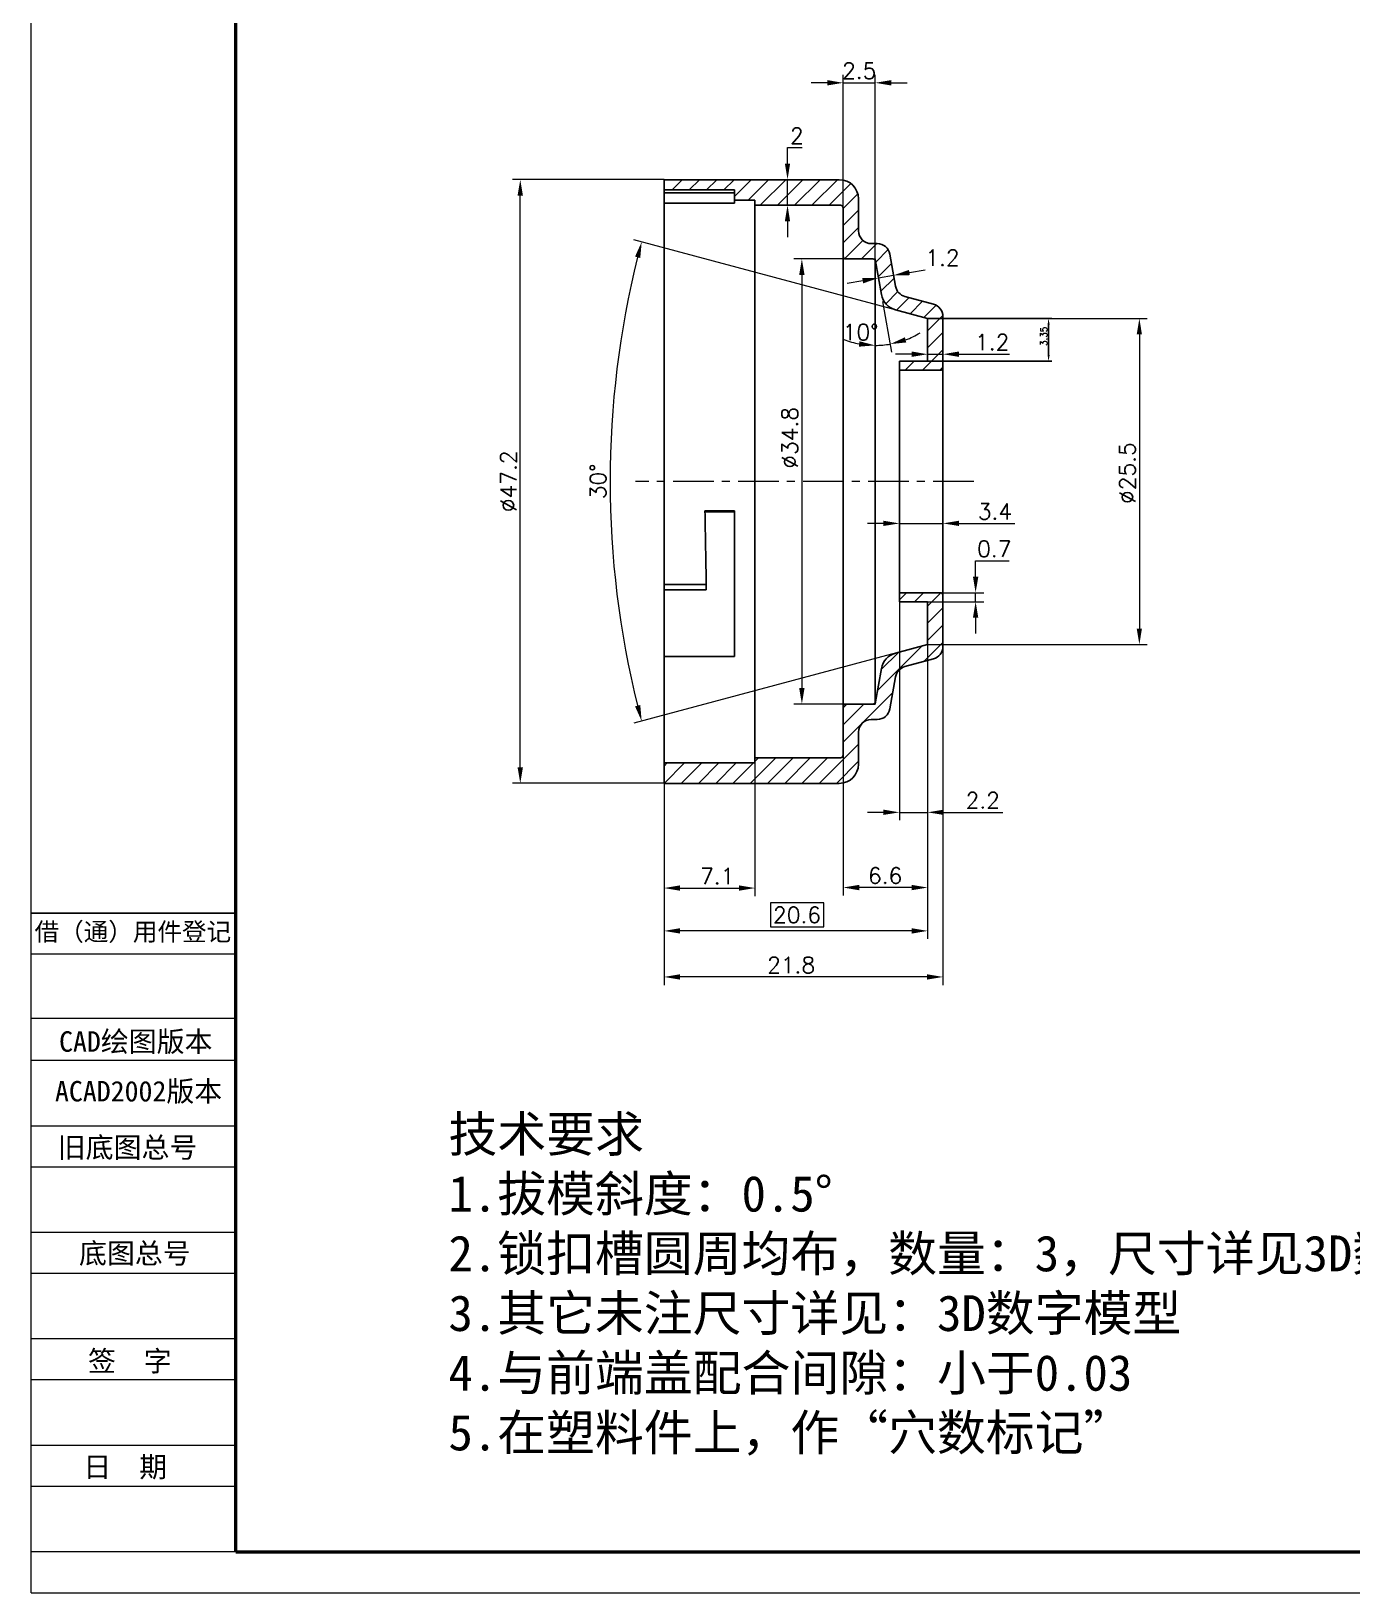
# Model space of a CAD drawing. Header units: millimetres. Extents: x 2517 to 77584, y 486 to 45347.
# Drawn here: x 3746.7 to 3849.9, y 569.7 to 691.8 of the extents above; entities that cross this region are included whole.
import ezdxf

# ---------------------------------------------------------------- set-up
doc = ezdxf.new("R2010")
doc.units = ezdxf.units.MM
doc.linetypes.add('CENTER', pattern=[50.8, 31.75, -6.35, 6.35, -6.35])
doc.linetypes.add('DIVIDE', pattern=[31.75, 12.7, -6.35, 0, -6.35, 0, -6.35])
for name, color, linetype, lineweight in [('中心线', 1, 'CENTER', 9), ('双点划线', 5, 'DIVIDE', 9), ('填充', 3, 'Continuous', 9), ('实线', 7, 'Continuous', 25), ('尺寸标注', 2, 'Continuous', 9), ('引导线', 6, 'Continuous', 9), ('文本', 3, 'Continuous', 15), ('粗实线', 9, 'Continuous', 50)]:
    doc.layers.add(name, color=color, linetype=linetype, lineweight=lineweight)
doc.styles.add('st', font='txt.shx')
doc.styles.get("Standard").update_dxf_attribs({"font": 'simfang.ttf'})
doc.dimstyles.new('st', dxfattribs={"dimscale": 0.5, "dimtxt": 2.5, "dimasz": 2.5, "dimexe": 1.25, "dimexo": 0, "dimtad": 1, "dimtoh": 1, "dimdsep": 46, "dimtxsty": 'st', "dimcen": 0, "dimclrd": 256, "dimclre": 256, "dimclrt": 3, "dimadec": 3, "dimazin": 2, "dimtfac": 1, "dimtmove": 0, "dimatfit": 1, "dimfxl": 1, "dimlwd": -1, "dimlwe": -1, "dimarcsym": 0})
doc.dimstyles.new('st0.2', dxfattribs={"dimscale": 0.2, "dimtxt": 2.5, "dimasz": 2.5, "dimexe": 1.25, "dimexo": 0, "dimtad": 1, "dimtoh": 1, "dimdec": 3, "dimdsep": 46, "dimtxsty": 'st', "dimcen": 0, "dimclrd": 256, "dimclre": 256, "dimclrt": 256, "dimadec": 4, "dimazin": 2, "dimtfac": 1, "dimtdec": 3, "dimtmove": 0, "dimatfit": 1, "dimfxl": 1, "dimlwd": -1, "dimlwe": -1, "dimarcsym": 0})

# ---------------------------------------------------------------- blocks, each defined once
blk = doc.blocks.new('*D189')
at = {"layer": 'Defpoints', "color": 0, "ltscale": 0.1, "transparency": 16777216}
for p in [(3810.37, 674.03), (3806.94, 639.23), (3810.37, 639.23)]:
    blk.add_point(p, dxfattribs=at)
at = {"layer": '尺寸标注', "ltscale": 0.1, "transparency": 16777216}
for p, q in [((3810.37, 674.03), (3806.31, 674.03)), ((3806.94, 672.78), (3806.94, 640.48)), ((3810.37, 639.23), (3806.31, 639.23))]:
    blk.add_line(p, q, dxfattribs=at)
for points in [[(3806.73, 672.78), (3807.15, 672.78), (3806.94, 674.03)], [(3806.73, 640.48), (3807.15, 640.48), (3806.94, 639.23)]]:
    blk.add_solid(points, dxfattribs=at)
at = {"layer": '尺寸标注', "color": 3, "ltscale": 0.1, "transparency": 16777216, "insert": (3806, 660.04), "char_height": 1.25, "attachment_point": 5, "rotation": 90, "style": 'st'}
blk.add_mtext('%%c34.8', dxfattribs=at)
blk = doc.blocks.new('*D190')
at = {"layer": 'Defpoints', "color": 0, "ltscale": 0.1, "transparency": 16777216}
for p in [(3816.77, 669.38), (3816.77, 643.88), (3833.32, 643.88)]:
    blk.add_point(p, dxfattribs=at)
at = {"layer": '尺寸标注', "ltscale": 0.1, "transparency": 16777216}
for p, q in [((3816.77, 669.38), (3833.94, 669.38)), ((3833.32, 668.13), (3833.32, 645.13)), ((3816.77, 643.88), (3833.94, 643.88))]:
    blk.add_line(p, q, dxfattribs=at)
for points in [[(3833.11, 668.13), (3833.52, 668.13), (3833.32, 669.38)], [(3833.11, 645.13), (3833.52, 645.13), (3833.32, 643.88)]]:
    blk.add_solid(points, dxfattribs=at)
at = {"layer": '尺寸标注', "color": 3, "ltscale": 0.1, "transparency": 16777216, "insert": (3832.38, 657.28), "char_height": 1.25, "attachment_point": 5, "rotation": 90, "style": 'st'}
blk.add_mtext('%%c25.5', dxfattribs=at)
blk = doc.blocks.new('*D191')
at = {"layer": 'Defpoints', "color": 0, "ltscale": 0.1, "transparency": 16777216}
for p in [(3803.27, 634.63), (3796.17, 633.03), (3803.27, 624.84)]:
    blk.add_point(p, dxfattribs=at)
at = {"layer": '尺寸标注', "ltscale": 0.1, "transparency": 16777216}
for p, q in [((3803.27, 634.63), (3803.27, 624.21)), ((3796.17, 633.03), (3796.17, 624.21)), ((3797.42, 624.84), (3802.02, 624.84))]:
    blk.add_line(p, q, dxfattribs=at)
for points in [[(3797.42, 625.05), (3797.42, 624.63), (3796.17, 624.84)], [(3802.02, 625.05), (3802.02, 624.63), (3803.27, 624.84)]]:
    blk.add_solid(points, dxfattribs=at)
at = {"layer": '尺寸标注', "color": 3, "ltscale": 0.1, "transparency": 16777216, "insert": (3800.32, 625.78), "char_height": 1.25, "attachment_point": 5, "style": 'st'}
blk.add_mtext('7.1', dxfattribs=at)
blk = doc.blocks.new('*D192')
at = {"layer": 'Defpoints', "color": 0, "ltscale": 0.1, "transparency": 16777216}
for p in [(3812.67, 687.8), (3810.17, 674.23), (3812.67, 673.89)]:
    blk.add_point(p, dxfattribs=at)
at = {"layer": '尺寸标注', "ltscale": 0.1, "transparency": 16777216}
for p, q in [((3808.92, 687.8), (3807.67, 687.8)), ((3810.17, 674.23), (3810.17, 688.43)), ((3810.17, 687.8), (3812.67, 687.8)), ((3812.67, 673.89), (3812.67, 688.43)), ((3813.92, 687.8), (3815.17, 687.8))]:
    blk.add_line(p, q, dxfattribs=at)
for points in [[(3808.92, 688.01), (3808.92, 687.59), (3810.17, 687.8)], [(3813.92, 688.01), (3813.92, 687.59), (3812.67, 687.8)]]:
    blk.add_solid(points, dxfattribs=at)
at = {"layer": '尺寸标注', "color": 3, "ltscale": 0.1, "transparency": 16777216, "insert": (3811.42, 688.74), "char_height": 1.25, "attachment_point": 5, "style": 'st'}
blk.add_mtext('2.5', dxfattribs=at)
blk = doc.blocks.new('*D193')
at = {"layer": 'Defpoints', "color": 0, "ltscale": 0.1, "transparency": 16777216}
for p in [(3784.93, 680.23), (3796.17, 680.23), (3796.17, 633.03)]:
    blk.add_point(p, dxfattribs=at)
at = {"layer": '尺寸标注', "ltscale": 0.1, "transparency": 16777216}
for p, q in [((3796.17, 680.23), (3784.31, 680.23)), ((3784.93, 634.28), (3784.93, 678.98)), ((3796.17, 633.03), (3784.31, 633.03))]:
    blk.add_line(p, q, dxfattribs=at)
for points in [[(3784.72, 678.98), (3785.14, 678.98), (3784.93, 680.23)], [(3784.72, 634.28), (3785.14, 634.28), (3784.93, 633.03)]]:
    blk.add_solid(points, dxfattribs=at)
at = {"layer": '尺寸标注', "color": 3, "ltscale": 0.1, "transparency": 16777216, "insert": (3784, 656.64), "char_height": 1.25, "attachment_point": 5, "rotation": 90, "style": 'st'}
blk.add_mtext('%%c47.2', dxfattribs=at)
blk = doc.blocks.new('*D194')
at = {"layer": 'Defpoints', "color": 0, "ltscale": 0.1, "transparency": 16777216}
for p in [(3812.67, 674.03), (3812.7, 673.86), (3813.25, 670.71), (3813.45, 667.31), (3812.67, 639.32)]:
    blk.add_point(p, dxfattribs=at)
at = {"layer": '尺寸标注', "ltscale": 0.1, "transparency": 16777216}
blk.add_line((3813.25, 670.71), (3813.95, 666.75), dxfattribs=at)
for start, end in [(290.6097, 301.2194), (248.7806, 259.3903), (270, 280)]:
    blk.add_arc((3812.67, 674.03), 6.76, start, end, dxfattribs=at)
for points in [[(3815.1, 667.5), (3814.99, 667.9), (3813.84, 667.37)], [(3811.44, 667.59), (3811.4, 667.17), (3812.67, 667.27)]]:
    blk.add_solid(points, dxfattribs=at)
at = {"layer": '尺寸标注', "color": 3, "ltscale": 0.1, "transparency": 16777216, "insert": (3811.53, 668.3), "char_height": 1.25, "attachment_point": 5, "style": 'st'}
blk.add_mtext('10°', dxfattribs=at)
blk = doc.blocks.new('*D195')
at = {"layer": 'Defpoints', "color": 0, "ltscale": 0.1, "transparency": 16777216}
for p in [(3816.77, 643.88), (3796.17, 633.03), (3796.17, 621.49)]:
    blk.add_point(p, dxfattribs=at)
at = {"layer": '尺寸标注', "ltscale": 0.1, "transparency": 16777216}
for p, q in [((3816.77, 643.88), (3816.77, 620.86)), ((3796.17, 633.03), (3796.17, 620.86)), ((3808.65, 623.68), (3804.48, 623.68)), ((3804.48, 623.68), (3804.48, 621.8)), ((3808.65, 621.8), (3808.65, 623.68)), ((3815.52, 621.49), (3797.42, 621.49)), ((3804.48, 621.8), (3808.65, 621.8))]:
    blk.add_line(p, q, dxfattribs=at)
for points in [[(3797.42, 621.7), (3797.42, 621.28), (3796.17, 621.49)], [(3815.52, 621.7), (3815.52, 621.28), (3816.77, 621.49)]]:
    blk.add_solid(points, dxfattribs=at)
at = {"layer": '尺寸标注', "color": 3, "ltscale": 0.1, "transparency": 16777216, "insert": (3806.56, 622.74), "char_height": 1.25, "attachment_point": 5, "style": 'st'}
blk.add_mtext('20.6', dxfattribs=at)
blk = doc.blocks.new('*D196')
at = {"layer": 'Defpoints', "color": 0, "ltscale": 0.1, "transparency": 16777216}
for p in [(3810.17, 647.23), (3816.77, 643.88), (3810.17, 624.88)]:
    blk.add_point(p, dxfattribs=at)
at = {"layer": '尺寸标注', "ltscale": 0.1, "transparency": 16777216}
for p, q in [((3810.17, 647.23), (3810.17, 624.25)), ((3816.77, 643.88), (3816.77, 624.25)), ((3815.52, 624.88), (3811.42, 624.88))]:
    blk.add_line(p, q, dxfattribs=at)
for points in [[(3811.42, 625.09), (3811.42, 624.67), (3810.17, 624.88)], [(3815.52, 625.09), (3815.52, 624.67), (3816.77, 624.88)]]:
    blk.add_solid(points, dxfattribs=at)
at = {"layer": '尺寸标注', "color": 3, "ltscale": 0.1, "transparency": 16777216, "insert": (3813.45, 625.81), "char_height": 1.25, "attachment_point": 5, "style": 'st'}
blk.add_mtext('6.6', dxfattribs=at)
blk = doc.blocks.new('*D197')
at = {"layer": 'Defpoints', "color": 0, "ltscale": 0.1, "transparency": 16777216}
for p in [(3816.77, 647.23), (3817.77, 647.93), (3820.52, 647.23)]:
    blk.add_point(p, dxfattribs=at)
at = {"layer": '尺寸标注', "ltscale": 0.1, "transparency": 16777216}
for p, q in [((3820.52, 649.18), (3820.52, 650.43)), ((3820.52, 650.43), (3823.13, 650.43)), ((3816.77, 647.23), (3821.15, 647.23)), ((3817.77, 647.93), (3821.15, 647.93)), ((3820.52, 647.23), (3820.52, 647.93)), ((3820.52, 645.98), (3820.52, 644.73))]:
    blk.add_line(p, q, dxfattribs=at)
for points in [[(3820.31, 649.18), (3820.73, 649.18), (3820.52, 647.93)], [(3820.31, 645.98), (3820.73, 645.98), (3820.52, 647.23)]]:
    blk.add_solid(points, dxfattribs=at)
at = {"layer": '尺寸标注', "color": 3, "ltscale": 0.1, "transparency": 16777216, "insert": (3821.98, 651.36), "char_height": 1.25, "attachment_point": 5, "style": 'st'}
blk.add_mtext('0.7', dxfattribs=at)
blk = doc.blocks.new('*D198')
at = {"layer": 'Defpoints', "color": 0, "ltscale": 0.1, "transparency": 16777216}
for p in [(3814.57, 647.23), (3816.77, 643.88), (3816.77, 630.76)]:
    blk.add_point(p, dxfattribs=at)
at = {"layer": '尺寸标注', "ltscale": 0.1, "transparency": 16777216}
for p, q in [((3814.57, 647.23), (3814.57, 630.14)), ((3816.77, 643.88), (3816.77, 630.14)), ((3813.32, 630.76), (3812.07, 630.76)), ((3814.57, 630.76), (3816.77, 630.76)), ((3818.02, 630.76), (3822.64, 630.76))]:
    blk.add_line(p, q, dxfattribs=at)
for points in [[(3813.32, 630.97), (3813.32, 630.56), (3814.57, 630.76)], [(3818.02, 630.97), (3818.02, 630.56), (3816.77, 630.76)]]:
    blk.add_solid(points, dxfattribs=at)
at = {"layer": '尺寸标注', "color": 3, "ltscale": 0.1, "transparency": 16777216, "insert": (3821.08, 631.7), "char_height": 1.25, "attachment_point": 5, "style": 'st'}
blk.add_mtext('2.2', dxfattribs=at)
blk = doc.blocks.new('*D199')
at = {"layer": 'Defpoints', "color": 0, "ltscale": 0.1, "transparency": 16777216}
for p in [(3816.77, 666.03), (3817.97, 666.58), (3817.97, 666.03)]:
    blk.add_point(p, dxfattribs=at)
at = {"layer": '尺寸标注', "ltscale": 0.1, "transparency": 16777216}
for p, q in [((3816.77, 666.03), (3816.77, 667.21)), ((3817.97, 666.03), (3817.97, 667.21)), ((3815.52, 666.58), (3814.27, 666.58)), ((3816.77, 666.58), (3817.97, 666.58)), ((3819.22, 666.58), (3823.17, 666.58))]:
    blk.add_line(p, q, dxfattribs=at)
for points in [[(3815.52, 666.79), (3815.52, 666.37), (3816.77, 666.58)], [(3819.22, 666.79), (3819.22, 666.37), (3817.97, 666.58)]]:
    blk.add_solid(points, dxfattribs=at)
at = {"layer": '尺寸标注', "color": 3, "ltscale": 0.1, "transparency": 16777216, "insert": (3821.82, 667.52), "char_height": 1.25, "attachment_point": 5, "style": 'st'}
blk.add_mtext('1.2', dxfattribs=at)
blk = doc.blocks.new('*D200')
at = {"layer": 'Defpoints', "color": 0, "ltscale": 0.1, "transparency": 16777216}
for p in [(3803.27, 680.23), (3805.82, 680.23), (3803.27, 678.23)]:
    blk.add_point(p, dxfattribs=at)
at = {"layer": '尺寸标注', "ltscale": 0.1, "transparency": 16777216}
for p, q in [((3805.82, 681.48), (3805.82, 682.73)), ((3805.82, 682.73), (3806.96, 682.73)), ((3803.27, 680.23), (3806.44, 680.23)), ((3805.82, 678.23), (3805.82, 680.23)), ((3803.27, 678.23), (3806.44, 678.23)), ((3805.82, 676.98), (3805.82, 675.73))]:
    blk.add_line(p, q, dxfattribs=at)
for points in [[(3805.61, 681.48), (3806.02, 681.48), (3805.82, 680.23)], [(3805.61, 676.98), (3806.02, 676.98), (3805.82, 678.23)]]:
    blk.add_solid(points, dxfattribs=at)
at = {"layer": '尺寸标注', "color": 3, "ltscale": 0.1, "transparency": 16777216, "insert": (3806.55, 683.66), "char_height": 1.25, "attachment_point": 5, "style": 'st'}
blk.add_mtext('2', dxfattribs=at)
blk = doc.blocks.new('*D201')
at = {"layer": 'Defpoints', "color": 0, "ltscale": 0.1, "transparency": 16777216}
for p in [(3814.11, 672.75), (3813.03, 671.99), (3814.21, 672.2)]:
    blk.add_point(p, dxfattribs=at)
at = {"layer": '尺寸标注', "ltscale": 0.1, "transparency": 16777216}
for p, q in [((3813.03, 671.99), (3812.82, 673.15)), ((3812.93, 672.54), (3814.11, 672.75)), ((3814.21, 672.2), (3814, 673.36)), ((3815.34, 672.96), (3816.57, 673.18)), ((3811.7, 672.32), (3810.47, 672.11))]:
    blk.add_line(p, q, dxfattribs=at)
for points in [[(3815.31, 673.17), (3815.38, 672.76), (3814.11, 672.75)], [(3811.66, 672.53), (3811.73, 672.12), (3812.93, 672.54)]]:
    blk.add_solid(points, dxfattribs=at)
at = {"layer": '尺寸标注', "color": 3, "ltscale": 0.1, "transparency": 16777216, "insert": (3817.93, 674.12), "char_height": 1.25, "attachment_point": 5, "style": 'st'}
blk.add_mtext('1.2', dxfattribs=at)
blk = doc.blocks.new('*D211')
at = {"layer": 'Defpoints', "color": 0, "ltscale": 0.1, "transparency": 16777216}
for p in [(3817.97, 653.35), (3814.57, 647.93), (3817.97, 647.93)]:
    blk.add_point(p, dxfattribs=at)
at = {"layer": '尺寸标注', "ltscale": 0.1, "transparency": 16777216}
for p, q in [((3813.32, 653.35), (3812.07, 653.35)), ((3814.57, 647.93), (3814.57, 653.98)), ((3814.57, 653.35), (3817.97, 653.35)), ((3817.97, 647.93), (3817.97, 653.98)), ((3819.22, 653.35), (3823.59, 653.35))]:
    blk.add_line(p, q, dxfattribs=at)
for points in [[(3813.32, 653.56), (3813.32, 653.15), (3814.57, 653.35)], [(3819.22, 653.56), (3819.22, 653.15), (3817.97, 653.35)]]:
    blk.add_solid(points, dxfattribs=at)
at = {"layer": '尺寸标注', "color": 3, "ltscale": 0.1, "transparency": 16777216, "insert": (3822.03, 654.29), "char_height": 1.25, "attachment_point": 5, "style": 'st'}
blk.add_mtext('3.4', dxfattribs=at)
blk = doc.blocks.new('*D218')
at = {"layer": 'Defpoints', "color": 0, "ltscale": 0.1, "transparency": 16777216}
for p in [(3817.97, 643.72), (3796.17, 633.03), (3796.17, 617.89)]:
    blk.add_point(p, dxfattribs=at)
at = {"layer": '尺寸标注', "ltscale": 0.1, "transparency": 16777216}
for p, q in [((3817.97, 643.72), (3817.97, 617.26)), ((3796.17, 633.03), (3796.17, 617.26)), ((3816.72, 617.89), (3797.42, 617.89))]:
    blk.add_line(p, q, dxfattribs=at)
for points in [[(3797.42, 618.1), (3797.42, 617.68), (3796.17, 617.89)], [(3816.72, 618.1), (3816.72, 617.68), (3817.97, 617.89)]]:
    blk.add_solid(points, dxfattribs=at)
at = {"layer": '尺寸标注', "color": 3, "ltscale": 0.1, "transparency": 16777216, "insert": (3806.1, 618.82), "char_height": 1.25, "attachment_point": 5, "style": 'st'}
blk.add_mtext('21.8', dxfattribs=at)
blk = doc.blocks.new('*D288')
at = {"layer": 'Defpoints', "color": 0, "ltscale": 0.1, "transparency": 16777216}
for p in [(3814.34, 670.03), (3816.77, 669.38), (3792.23, 662.94), (3816.77, 643.88), (3814.34, 643.23)]:
    blk.add_point(p, dxfattribs=at)
at = {"layer": '尺寸标注', "ltscale": 0.1, "transparency": 16777216}
for p, q in [((3814.34, 670.03), (3793.81, 675.53)), ((3814.34, 643.23), (3793.81, 637.73))]:
    blk.add_line(p, q, dxfattribs=at)
blk.add_arc((3864.35, 656.63), 72.4, 165.9893, 194.0107, dxfattribs=at)
for points in [[(3793.9, 674.21), (3794.31, 674.1), (3794.42, 675.36)], [(3794.31, 639.15), (3793.9, 639.05), (3794.42, 637.89)]]:
    blk.add_solid(points, dxfattribs=at)
at = {"layer": '尺寸标注', "color": 3, "ltscale": 0.1, "transparency": 16777216, "insert": (3791.01, 656.63), "char_height": 1.25, "attachment_point": 5, "rotation": 90, "style": 'st'}
blk.add_mtext('30°', dxfattribs=at)
blk = doc.blocks.new('*D319')
at = {"layer": 'Defpoints', "color": 0, "ltscale": 0.1, "transparency": 16777216}
for p in [(3816.77, 669.38), (3826.22, 669.38), (3816.77, 666.03)]:
    blk.add_point(p, dxfattribs=at)
at = {"layer": '实线', "ltscale": 0.1, "transparency": 16777216}
for p, q in [((3816.77, 669.38), (3826.47, 669.38)), ((3826.22, 666.53), (3826.22, 668.88)), ((3816.77, 666.03), (3826.47, 666.03))]:
    blk.add_line(p, q, dxfattribs=at)
for points in [[(3826.14, 668.88), (3826.31, 668.88), (3826.22, 669.38)], [(3826.14, 666.53), (3826.31, 666.53), (3826.22, 666.03)]]:
    blk.add_solid(points, dxfattribs=at)
at = {"layer": '实线', "ltscale": 0.1, "transparency": 16777216, "insert": (3825.85, 667.98), "char_height": 0.5, "attachment_point": 5, "rotation": 90, "style": 'st'}
blk.add_mtext('3.35', dxfattribs=at)

msp = doc.modelspace()

# ---------------------------------------------------------------- hatches: boundary and pattern name
at = {"layer": '填充', "ltscale": 0.1}
h = msp.add_hatch(dxfattribs=at)
h.set_pattern_fill('LINE', color=256, scale=0.3, angle=45)
h.set_pattern_definition([(45, (3796.1664, 665.3258), (-0.67352, 0.67352), [])])
h.paths.add_polyline_path([(3809.8664, 680.2258), (3796.1664, 680.2258), (3796.1664, 679.4258), (3801.6664, 679.4258), (3801.6664, 678.6258), (3803.2664, 678.6258), (3803.2664, 678.2258), (3809.9664, 678.2258, -0.41421356), (3810.1664, 678.0258), (3810.1664, 674.2258, 0.41421356), (3810.3664, 674.0258), (3812.4986, 674.0258), (3812.6664, 674.0258), (3812.6955, 673.8606), (3813.1577, 671.2394, 0.29147342), (3814.2467, 670.051), (3816.7664, 669.3758), (3816.7664, 666.0258), (3814.5664, 666.0258), (3814.5664, 665.3258), (3817.7664, 665.3258, 0.41421356), (3817.9664, 665.5258), (3817.9664, 669.5293, 0.33945426), (3817.2252, 670.4952), (3814.988, 671.0947, -0.29147342), (3814.2621, 671.887), (3813.819, 674.3995, 0.36397023), (3812.8342, 675.2258), (3812.3664, 675.2258, -0.41421356), (3811.3664, 676.2258), (3811.3664, 678.7258, 0.41421356)])
h = msp.add_hatch(dxfattribs=at)
h.set_pattern_fill('LINE', color=256, scale=0.3, angle=45)
h.set_pattern_definition([(45, (3796.1664, 633.0258), (-0.67352, 0.67352), [])])
h.paths.add_polyline_path([(3812.3664, 638.0258), (3812.8342, 638.0258, 0.36397023), (3813.819, 638.8522), (3814.2621, 641.3647, -0.29147342), (3814.988, 642.157), (3817.2252, 642.7564, 0.33945426), (3817.9664, 643.7224), (3817.9664, 647.7258, 0.41421356), (3817.7664, 647.9258), (3814.5664, 647.9258), (3814.5664, 647.2258), (3816.7664, 647.2258), (3816.7664, 643.8758), (3814.2467, 643.2007, 0.29147342), (3813.1577, 642.0123), (3812.6955, 639.3911), (3812.6664, 639.2258), (3812.4986, 639.2258), (3810.3664, 639.2258, 0.41421356), (3810.1664, 639.0258), (3810.1664, 635.2258, -0.41421356), (3809.9664, 635.0258), (3803.2664, 635.0258), (3803.2664, 634.6258), (3796.1664, 634.6258), (3796.1664, 633.0258), (3809.8664, 633.0258, 0.41421356), (3811.3664, 634.5258), (3811.3664, 637.0258, -0.41421356)])

# ---------------------------------------------------------------- linework, layer by layer
at = {"layer": '中心线', "ltscale": 0.1}
msp.add_line((3820.3722, 656.6258), (3793.9317, 656.6258), dxfattribs=at)
at = {"layer": '双点划线', "ltscale": 0.1}
for p, q in [((3812.4986, 674.0258), (3812.6664, 674.0258)), ((3812.6955, 673.8606), (3812.6664, 674.0258)), ((3812.4986, 639.2258), (3812.6664, 639.2258)), ((3812.6955, 639.3911), (3812.6664, 639.2258))]:
    msp.add_line(p, q, dxfattribs=at)
at = {"layer": '实线', "lineweight": 25}
for p, q in [((3796.1664, 680.2258), (3796.1664, 679.4258)), ((3809.8664, 680.2258), (3796.1664, 680.2258)), ((3796.1664, 679.4258), (3801.6664, 679.4258)), ((3796.1664, 679.4258), (3796.1664, 679.193)), ((3801.6664, 679.193), (3796.1664, 679.193)), ((3796.1664, 679.193), (3796.1664, 678.3845)), ((3801.6664, 678.6258), (3801.6664, 679.4258)), ((3796.1664, 678.3845), (3796.1664, 648.5611)), ((3801.6664, 678.3845), (3796.1664, 678.3845)), ((3801.6664, 678.6258), (3803.2664, 678.6258)), ((3801.6664, 678.3845), (3801.6664, 678.6258)), ((3803.2664, 678.6258), (3803.2664, 678.2258)), ((3803.2664, 678.2258), (3809.9664, 678.2258)), ((3803.2664, 678.2258), (3803.2664, 635.0258)), ((3810.1664, 678.0258), (3810.1664, 674.2258)), ((3811.3664, 676.2258), (3811.3664, 678.7258)), ((3812.8342, 675.2258), (3812.3664, 675.2258)), ((3810.1664, 639.0258), (3810.1664, 674.2258)), ((3810.3664, 674.0258), (3812.4986, 674.0258)), ((3814.2621, 671.887), (3813.819, 674.3995)), ((3812.6955, 673.8606), (3813.1577, 671.2394)), ((3814.988, 671.0947), (3817.2252, 670.4952)), ((3814.2467, 670.051), (3816.7664, 669.3758)), ((3816.7664, 669.3758), (3816.7664, 666.0258)), ((3817.9664, 665.5258), (3817.9664, 669.5293)), ((3814.5664, 666.0258), (3814.5664, 665.3258)), ((3816.7664, 666.0258), (3814.5664, 666.0258)), ((3817.9664, 665.5258), (3817.9664, 647.7258)), ((3814.5664, 665.3258), (3817.7664, 665.3258)), ((3814.5664, 665.3258), (3814.5664, 647.9258)), ((3801.6664, 654.3262), (3799.3669, 654.3262)), ((3801.6664, 654.2426), (3799.3683, 654.2426)), ((3801.6664, 642.9319), (3801.6664, 654.3262)), ((3799.4664, 648.5611), (3796.1664, 648.5611)), ((3796.1664, 648.5611), (3796.1664, 648.1568)), ((3799.4664, 648.5611), (3799.4664, 648.1568)), ((3799.4664, 648.1568), (3796.1664, 648.1568)), ((3796.1664, 648.1568), (3796.1664, 642.9319)), ((3814.5664, 647.9258), (3814.5664, 647.2258)), ((3817.7664, 647.9258), (3814.5664, 647.9258)), ((3814.5664, 647.2258), (3816.7664, 647.2258)), ((3816.7664, 647.2258), (3816.7664, 643.8758)), ((3817.9664, 643.7224), (3817.9664, 647.7258)), ((3816.7664, 643.8758), (3814.2467, 643.2007)), ((3796.1664, 642.9319), (3796.1664, 634.6258)), ((3801.6664, 642.9319), (3796.1664, 642.9319)), ((3817.2252, 642.7564), (3814.988, 642.157)), ((3813.1577, 642.0123), (3812.6955, 639.3911)), ((3813.819, 638.8522), (3814.2621, 641.3647)), ((3810.1664, 639.0258), (3810.1664, 635.2258)), ((3812.4986, 639.2258), (3810.3664, 639.2258)), ((3812.3664, 638.0258), (3812.8342, 638.0258)), ((3811.3664, 634.5258), (3811.3664, 637.0258)), ((3803.2664, 635.0258), (3803.2664, 634.6258)), ((3809.9664, 635.0258), (3803.2664, 635.0258)), ((3796.1664, 634.6258), (3796.1664, 633.0258)), ((3803.2664, 634.6258), (3796.1664, 634.6258)), ((3796.1664, 633.0258), (3809.8664, 633.0258))]:
    msp.add_line(p, q, dxfattribs=at)
at = {"layer": '实线', "ltscale": 0.1}
msp.add_line((3812.6664, 674.0258), (3812.6664, 639.317), dxfattribs=at)
at = {"layer": '实线'}
for p, q in [((3746.7081, 622.8664), (3762.7094, 622.8664)), ((3762.7094, 572.9424), (3762.7094, 608.7853)), ((3762.7094, 608.7853), (3762.7094, 572.9424))]:
    msp.add_line(p, q, dxfattribs=at)
at = {"layer": '实线', "lineweight": 25}
for centre, radius, start, end in [((3809.8664, 678.7258), 1.5, 0, 90), ((3809.9664, 678.0258), 0.2, 0, 90), ((3812.3664, 676.2258), 1, 180, 270), ((3812.8342, 674.2258), 1, 10, 90), ((3810.3664, 674.2258), 0.2, 180, 270), ((3812.4986, 673.8258), 0.2, 10, 90), ((3815.2469, 672.0606), 1, 190, 255), ((3814.6349, 671.4999), 1.5, 190, 255), ((3816.9664, 669.5293), 1, 0, 75), ((3817.7664, 665.5258), 0.2, 270, 0), ((3817.7664, 647.7258), 0.2, 0, 90), ((3816.9664, 643.7224), 1, 285, 0), ((3814.6349, 641.7518), 1.5, 105, 170), ((3815.2469, 641.1911), 1, 105, 170), ((3810.3664, 639.0258), 0.2, 90, 180), ((3812.4986, 639.4258), 0.2, 270, 350), ((3812.8342, 639.0258), 1, 270, 350), ((3812.3664, 637.0258), 1, 90, 180), ((3809.9664, 635.2258), 0.2, 270, 0), ((3809.8664, 634.5258), 1.5, 270, 0)]:
    msp.add_arc(centre, radius, start, end, dxfattribs=at)
msp.add_ellipse((3799.5231, 656.6258), major_axis=(-0.3326, 22), ratio=0.00872554, start_param=1.67538417, end_param=1.94599326, dxfattribs=at)
at = {"layer": '引导线'}
for p, q in [((3746.7081, 569.7422), (3746.7081, 759.8374)), ((3762.7094, 619.6662), (3746.7081, 619.6662)), ((3762.7094, 614.6485), (3746.7081, 614.6485)), ((3762.7094, 611.3455), (3746.7081, 611.3455)), ((3762.7094, 606.2251), (3746.7081, 606.2251)), ((3762.7094, 603.0248), (3746.7081, 603.0248)), ((3762.7094, 597.9044), (3746.7081, 597.9044)), ((3762.7094, 594.7042), (3746.7081, 594.7042)), ((3762.7094, 589.5838), (3746.7081, 589.5838)), ((3762.7094, 586.3835), (3746.7081, 586.3835)), ((3762.7094, 581.2631), (3746.7081, 581.2631)), ((3762.7094, 578.0628), (3746.7081, 578.0628)), ((3762.7094, 572.9424), (3746.7081, 572.9424)), ((3746.7081, 569.7422), (4015.5296, 569.7422))]:
    msp.add_line(p, q, dxfattribs=at)
at = {"layer": '粗实线'}
for q in [(3762.7094, 756.6371), (4012.3294, 572.9424)]:
    msp.add_line((3762.7094, 572.9424), q, dxfattribs=at)

# ---------------------------------------------------------------- texts
at = {"layer": '文本', "ltscale": 0.2, "attachment_point": 5}
for s, insert, char_height, width in [('借（通）用件登记', (3754.6527, 621.3341), 1.40811, 32.724922), ('CAD绘图版本', (3754.8801, 612.7504), 1.60013, 48.513972), ('ACAD2002版本', (3755.0994, 608.8645), 1.60013, 37.449088), ('旧底图总号', (3754.2335, 604.4713), 1.60013, 42.363983), ('底图总号', (3754.8053, 596.194), 1.60013, 9.288167), ('签  字', (3754.4146, 587.7705), 1.60013, 9.288167), ('日  期', (3754.0572, 579.4897), 1.60013, 9.288167)]:
    msp.add_mtext(s, dxfattribs=dict(at, insert=insert, char_height=char_height, width=width))
at = {"layer": '文本', "insert": (3779.3183, 593.7383), "char_height": 2.800224, "width": 94.571693, "attachment_point": 4}
msp.add_mtext('技术要求\\P1.拔模斜度：0.5°\\P2.锁扣槽圆周均布，数量：3，尺寸详见3D数字模型\\P3.其它未注尺寸详见：3D数字模型\\P4.与前端盖配合间隙：小于0.03\\P5.在塑料件上，作“穴数标记”', dxfattribs=at)

# ---------------------------------------------------------------- dimensions: what is measured, and where the dimension line sits
at = {"layer": '实线', "ltscale": 0.1}
dim = msp.add_linear_dim(base=(3826.2238, 669.3758), p1=(3816.7664, 666.0258), p2=(3816.7664, 669.3758), angle=90, dimstyle='st0.2', dxfattribs=at)
dim.commit()
dim.dimension.update_dxf_attribs({"geometry": '*D319', "text_midpoint": (3826.2238, 667.9775), "dimtype": 160})
at = {"layer": '尺寸标注', "ltscale": 0.1}
for base, p1, p2, picture, middle in [((3812.6664, 687.8028), (3810.1664, 674.2258), (3812.6664, 673.8897), '*D192', (3811.4164, 687.8028)), ((3817.9664, 666.5821), (3816.7664, 666.0258), (3817.9664, 666.0258), '*D199', (3821.8206, 666.5821)), ((3817.9664, 653.3542), (3814.5664, 647.9258), (3817.9664, 647.9258), '*D211', (3822.0289, 653.3542)), ((3810.1664, 624.8767), (3816.7664, 643.8758), (3810.1664, 647.2258), '*D196', (3813.453, 624.8767)), ((3816.7664, 630.7648), (3814.5664, 647.2258), (3816.7664, 643.8758), '*D198', (3821.0783, 630.7648)), ((3796.1664, 617.8869), (3817.9664, 643.7224), (3796.1664, 633.0258), '*D218', (3806.0966, 617.8869)), ((3803.2664, 624.8386), (3796.1664, 633.0258), (3803.2664, 634.6258), '*D191', (3800.3218, 624.8386))]:
    dim = msp.add_linear_dim(base=base, p1=p1, p2=p2, dimstyle='st', dxfattribs=at)
    dim.commit()
    dim.dimension.update_dxf_attribs({"geometry": picture, "text_midpoint": middle, "dimtype": 160})
for base, p1, p2, angle, picture, middle, dimtype in [((3805.816, 680.2258), (3803.2664, 678.2258), (3803.2664, 680.2258), 90, '*D200', (3806.5452, 682.7258), 160), ((3814.1103, 672.7478), (3813.0257, 671.988), (3814.2075, 672.1963), 10, '*D201', (3817.9264, 673.182), 161), ((3820.5215, 647.2258), (3817.7664, 647.9258), (3816.7664, 647.2258), 90, '*D197', (3821.9798, 650.4258), 160)]:
    dim = msp.add_linear_dim(base=base, p1=p1, p2=p2, angle=angle, dimstyle='st', dxfattribs=at)
    dim.commit()
    dim.dimension.update_dxf_attribs({"geometry": picture, "text_midpoint": middle, "dimtype": dimtype})
for base, p1, p2, picture, middle in [((3784.9333, 680.2258), (3796.1664, 633.0258), (3796.1664, 680.2258), '*D193', (3784.9333, 656.6418)), ((3806.9394, 639.2258), (3810.3664, 674.0258), (3810.3664, 639.2258), '*D189', (3806.9394, 660.0434)), ((3833.3162, 643.8758), (3816.7664, 669.3758), (3816.7664, 643.8758), '*D190', (3833.3162, 657.2774))]:
    dim = msp.add_linear_dim(base=base, p1=p1, p2=p2, angle=90, text='%%c<>', dimstyle='st', dxfattribs=at)
    dim.commit()
    dim.dimension.update_dxf_attribs({"geometry": picture, "text_midpoint": middle, "dimtype": 160})
dim = msp.add_angular_dim_2l(base=(3792.227, 662.9358), line1=((3814.3392, 670.0262), (3816.7664, 669.3758)), line2=((3816.7664, 643.8758), (3814.3392, 643.2255)), dimstyle='st', override={"dimadec": 2}, dxfattribs=at)
dim.commit()
dim.dimension.update_dxf_attribs({"geometry": '*D288', "text_midpoint": (3791.014, 656.6258)})
dim = msp.add_angular_dim_2l(base=(3813.45119, 667.31149), line1=((3812.6664, 674.02584), (3812.6664, 639.31704)), line2=((3812.69554, 673.86057), (3813.25026, 670.71461)), dimstyle='st', dxfattribs=at)
dim.commit()
dim.dimension.update_dxf_attribs({"geometry": '*D194', "text_midpoint": (3811.53255, 667.36155), "dimtype": 162})
at = {"layer": '尺寸标注', "color": 1, "ltscale": 0.1}
dim = msp.add_linear_dim(base=(3796.1664, 621.4898), p1=(3816.7664, 643.8758), p2=(3796.1664, 633.0258), dimstyle='st', override={"dimgap": -0.625}, dxfattribs=at)
dim.commit()
dim.dimension.update_dxf_attribs({"geometry": '*D195', "text_midpoint": (3806.564, 621.4898), "dimtype": 160})

doc.saveas('drawing.dxf')
